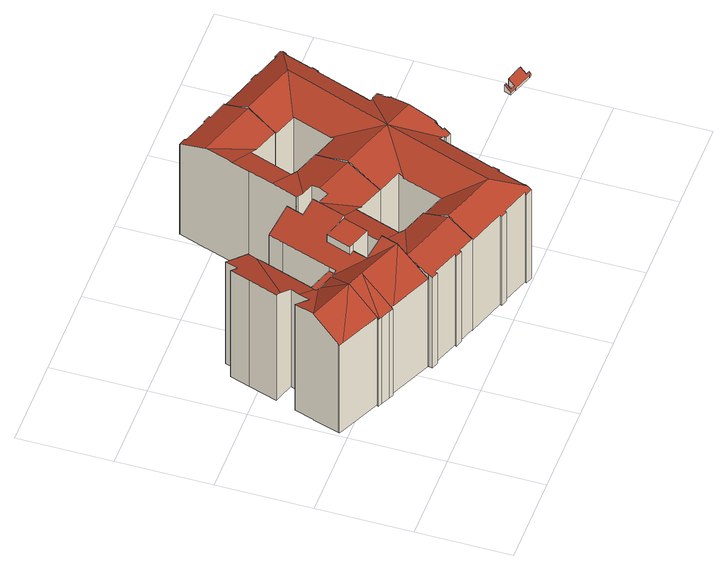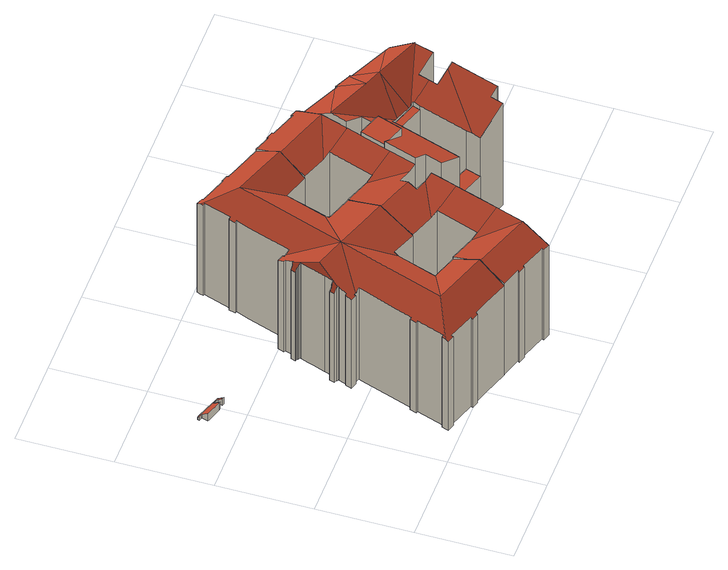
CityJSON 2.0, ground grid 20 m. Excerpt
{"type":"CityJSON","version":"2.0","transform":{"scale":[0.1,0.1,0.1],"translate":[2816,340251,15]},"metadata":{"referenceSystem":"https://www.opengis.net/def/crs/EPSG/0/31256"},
"CityObjects":{
"building1":{"type":"Building","children":["building1-1","building1-2","building1-3","building1-4"]},
"building1-1":{"type":"BuildingPart","attributes":{"Blattnummer":"105080","HoeheDach":"38","HoeheGrund":"15","NiedrigsteTraufeDesGebaeudes":"38","roofType":"FLACHDACH","measuredHeight":22.51},"parents":["building1"],"geometry":[{"type":"Solid","lod":"2","boundaries":[[[[0,1,2,3]],[[4,5,6,7]],[[5,0,3,6]],[[4,1,0,5]],[[7,2,1,4]],[[6,3,2,7]]]],"semantics":{"surfaces":[{"type":"GroundSurface"},{"type":"RoofSurface","Dachneigung":"90.0","Dachorientierung":"-1.0","Flaeche":"10.7"},{"type":"WallSurface"}],"values":[[0,1,2,2,2,2]]}}]},
"building1-2":{"type":"BuildingPart","attributes":{"Blattnummer":"105080","HoeheDach":"29","HoeheGrund":"16","NiedrigsteTraufeDesGebaeudes":"29","roofType":"FLACHDACH","measuredHeight":13.06},"parents":["building1"],"geometry":[{"type":"Solid","lod":"2","boundaries":[[[[8,9,10,11]],[[12,13,14,15]],[[13,8,11,14]],[[12,9,8,13]],[[15,10,9,12]],[[14,11,10,15]]]],"semantics":{"surfaces":[{"type":"GroundSurface"},{"type":"RoofSurface","Dachneigung":"90.0","Dachorientierung":"-1.0","Flaeche":"21.99"},{"type":"WallSurface"}],"values":[[0,1,2,2,2,2]]}}]},
"building1-3":{"type":"BuildingPart","attributes":{"Blattnummer":"105080","HoeheDach":"43","HoeheGrund":"15","NiedrigsteTraufeDesGebaeudes":"43","roofType":"FLACHDACH","measuredHeight":27.56},"parents":["building1"],"geometry":[{"type":"Solid","lod":"2","boundaries":[[[[16,17,18,19,20]],[[21,22,23,24,25]],[[23,16,20,24]],[[22,17,16,23]],[[21,18,17,22]],[[25,19,18,21]],[[24,20,19,25]]]],"semantics":{"surfaces":[{"type":"GroundSurface"},{"type":"RoofSurface","Dachneigung":"90.0","Dachorientierung":"-1.0","Flaeche":"29.8"},{"type":"WallSurface"}],"values":[[0,1,2,2,2,2,2]]}}]},
"building1-4":{"type":"BuildingPart","attributes":{"Blattnummer":"105080","HoeheDach":"44","HoeheGrund":"15","NiedrigsteTraufeDesGebaeudes":"38","roofType":"SATTELDACH","measuredHeight":28.47},"parents":["building1"],"geometry":[{"type":"Solid","lod":"2","boundaries":[[[[26,27,28,29,30]],[[31,32,26,30,33]],[[34,35,36,27,26]],[[37,38,39,40,41,36,35]],[[42,43,44,45,46,47,48,49,50]],[[39,38,51,52,42,50,53]],[[54,26,32,55]],[[56,57,54,55,58]],[[34,26,59]],[[60,61,62,63,54,57,64]],[[65,62,61,66]],[[29,28,67,68]],[[31,33,69,70]],[[41,40,71,72]],[[49,48,73,74]],[[48,47,75,73]],[[47,46,76,75]],[[46,45,77,76]],[[45,44,78,77]],[[44,43,79,78]],[[52,51,80,81]],[[56,58,82,83]],[[60,64,84,85]],[[65,66,86,87]],[[88,89,20,16]],[[89,90,91,20]],[[90,92,93,91]],[[94,95,96,97]],[[95,98,99,96]],[[98,100,101,99]],[[100,102,103,101]],[[102,104,105,103]],[[104,106,18,105]],[[106,107,17,18]],[[34,59,108,109,110,111,112,113,114,115,116,117,37,35]],[[65,87,118,93,92,62,63,62]],[[17,119,16,20,91,93,118,87,86,120,85,84,121,83,82,122,123,70,69,124,68,67,125,126,72,71,127,128,129,74,73,75,76,77,78,79,130,81,80,131,117,116,115,114,113,112,111,132,97,96,99,101,103,105,18]],[[27,36,41,72,126,125,67,28]],[[122,82,58,55,32,31,70,123]],[[119,17,107,133,88,16]],[[134,94,97,132,111,110]],[[86,66,61,60,85,120]],[[84,64,57,56,83,121]],[[128,53,50,49,74,129]],[[130,79,43,42,52,81]],[[131,80,51,38,37,117]],[[39,53,128,127,71,40]],[[69,33,30,29,68,124]],[[92,90,89,88,133,107,106,104,102,100,98,95,94,134,110,109,62]],[[63,62,109,108,59,26,54]]]],"semantics":{"surfaces":[{"type":"RoofSurface","Dachneigung":"50.9","Dachorientierung":"201.73","Flaeche":"44.35"},{"type":"RoofSurface","Dachneigung":"53.06","Dachorientierung":"204.88","Flaeche":"39.47"},{"type":"RoofSurface","Dachneigung":"53.18","Dachorientierung":"21.73","Flaeche":"47.73"},{"type":"RoofSurface","Dachneigung":"62.65","Dachorientierung":"107.91","Flaeche":"26.97"},{"type":"RoofSurface","Dachneigung":"63.05","Dachorientierung":"107.91","Flaeche":"83.33"},{"type":"RoofSurface","Dachneigung":"62.65","Dachorientierung":"108.57","Flaeche":"63.21"},{"type":"RoofSurface","Dachneigung":"53.18","Dachorientierung":"201.75","Flaeche":"17.38"},{"type":"RoofSurface","Dachneigung":"53.83","Dachorientierung":"204.88","Flaeche":"16.81"},{"type":"RoofSurface","Dachneigung":"53.22","Dachorientierung":"18.6","Flaeche":"16.04"},{"type":"RoofSurface","Dachneigung":"53.96","Dachorientierung":"201.75","Flaeche":"48.25"},{"type":"RoofSurface","Dachneigung":"55.82","Dachorientierung":"204.88","Flaeche":"43.19"},{"type":"WallSurface"},{"type":"GroundSurface"},{"type":"RoofSurface","Dachneigung":"62.39","Dachorientierung":"288.58","Flaeche":"141.41"},{"type":"RoofSurface","Dachneigung":"53.96","Dachorientierung":"21.75","Flaeche":"66.12"}],"values":[[0,1,2,3,4,5,6,7,8,9,10,11,11,11,11,11,11,11,11,11,11,11,11,11,11,11,11,11,11,11,11,11,11,11,11,11,12,11,11,11,11,11,11,11,11,11,11,11,13,14]]}}]},
"building2":{"type":"Building","children":["building2-1","building2-2","building2-3"]},
"building2-1":{"type":"BuildingPart","attributes":{"Blattnummer":"105080","HoeheDach":"42","HoeheGrund":"15","NiedrigsteTraufeDesGebaeudes":"39","roofType":"SATTELDACH","measuredHeight":27.36},"parents":["building2"],"geometry":[{"type":"Solid","lod":"2","boundaries":[[[[135,136,137,138,139,140,141,142,143,144,145,146,147,148,149,150,151,152,153,154,155,156,157,158,159,160,161,162,163,164]],[[165,166,167,168]],[[166,169,170,167]],[[169,171,172,170]],[[171,173,174,172]],[[173,175,176,174]],[[175,177,178,176]],[[179,180,181,182]],[[183,184,185,186]],[[184,187,188,185]],[[187,189,190,188]],[[191,192,193,194]],[[192,195,196,193]],[[195,197,198,196]],[[197,199,200,198]],[[199,201,202,200]],[[201,203,204,202]],[[205,206,207,208]],[[209,210,211,212]],[[210,213,214,211]],[[213,215,216,214]],[[215,217,218,216]],[[217,205,208,218]],[[219,220,221,222]],[[220,223,224,221]],[[223,225,226,224]],[[225,227,228,226]],[[227,229,230,228]],[[160,159,231]],[[159,158,232,231]],[[158,157,233,232]],[[157,156,234,233]],[[156,155,235,234]],[[155,154,236,235]],[[154,153,237,236]],[[153,152,238,237]],[[152,151,239,238]],[[151,150,240,239]],[[144,143,241,242]],[[143,142,243,241]],[[142,141,244,243]],[[141,140,245,244]],[[140,139,246,245]],[[139,138,247,246]],[[138,137,248,247]],[[137,136,249,248]],[[136,135,250,249]],[[135,164,251,250]],[[252,253,254,255]],[[253,256,257,254]],[[256,258,259,257]],[[258,260,261,259]],[[260,262,263,261]],[[262,264,265,263]],[[266,267,268,269,270,271,272,273]],[[274,275,276,277,148,147,146,145,144,242]],[[222,221,224,226,228,230,278,279,280,281,282,255,254,257,259,261,263,265,283,231,232,233,234,235,236,237,238,239,240,284,277,276,275,274,242,241,243,244,245,246,247,248,249,250,251,285,212,211,214,216,218,208,207,286,287,288,289,182,181,290,291,186,185,188,190,292,168,167,170,172,174,176,178,293,294,295,296,297,272,271,270,269,298,299,300,301,302,303,304,305,306,307,308,309,310,311,194,193,196,198,200,202,204,312]],[[313,314,315,267,266,273,316]],[[189,187,184,183,317,318,180,179,319,320,321,322,315,314,313,316,323]],[[324,325,326,327,328,329,330,315]],[[331,332,333,229,227,225,223,220,219,334,326,325,324,315,335]],[[289,288,287,321,320,319,179,182]],[[291,290,181,180,318,317,183,186]],[[330,329,328,306,305,304,303,336]],[[207,206,322,321,287,286]],[[279,278,230,229,333,332,331,280]],[[337,252,255,282,281,280,331,335]],[[284,240,150,149,148,277]],[[160,231,283,265,264,161]],[[251,164,163,209,212,285]],[[312,204,203,334,219,222]],[[191,194,311,310,338,339]],[[306,328,327,340,308,307]],[[341,338,310,309,308,340]],[[336,303,302,301,342,343]],[[269,268,344,345,299,298]],[[346,342,301,300,299,345]],[[168,292,190,189,323,165]],[[273,272,297,296,347,348]],[[178,177,349,350,294,293]],[[351,347,296,295,294,350]],[[206,205,217,215,213,210,209,163,162,315,322]],[[161,264,262,260,258,256,253,252,337,335,315,162]],[[326,334,203,201,199,197,195,192,191,339,338,341,352]],[[326,352,341,340,327]],[[315,330,336,343,342,346,353]],[[268,267,315,353,346,345,344]],[[316,273,348,347,351,354]],[[177,175,173,171,169,166,165,323,316,354,351,350,349]]]],"semantics":{"surfaces":[{"type":"RoofSurface","Dachneigung":"31.46","Dachorientierung":"109.26","Flaeche":"12.55"},{"type":"WallSurface"},{"type":"GroundSurface"},{"type":"RoofSurface","Dachneigung":"61.39","Dachorientierung":"289.18","Flaeche":"125.33"},{"type":"RoofSurface","Dachneigung":"61.37","Dachorientierung":"109.21","Flaeche":"139.43"},{"type":"RoofSurface","Dachneigung":"61.52","Dachorientierung":"289.14","Flaeche":"123.28"},{"type":"RoofSurface","Dachneigung":"61.53","Dachorientierung":"109.21","Flaeche":"142.83"},{"type":"RoofSurface","Dachneigung":"67.67","Dachorientierung":"198.8","Flaeche":"40.67"},{"type":"RoofSurface","Dachneigung":"67.67","Dachorientierung":"18.8","Flaeche":"40.85"},{"type":"RoofSurface","Dachneigung":"60.36","Dachorientierung":"18.31","Flaeche":"107.11"},{"type":"RoofSurface","Dachneigung":"60.36","Dachorientierung":"198.31","Flaeche":"66.03"},{"type":"RoofSurface","Dachneigung":"67.68","Dachorientierung":"18.8","Flaeche":"79.81"},{"type":"RoofSurface","Dachneigung":"67.68","Dachorientierung":"198.8","Flaeche":"79.15"},{"type":"RoofSurface","Dachneigung":"59.44","Dachorientierung":"19.2","Flaeche":"63.88"},{"type":"RoofSurface","Dachneigung":"59.44","Dachorientierung":"199.2","Flaeche":"102.8"}],"values":[[0,1,1,1,1,1,1,1,1,1,1,1,1,1,1,1,1,1,1,1,1,1,1,1,1,1,1,1,1,1,1,1,1,1,1,1,1,1,1,1,1,1,1,1,1,1,1,1,1,1,1,1,1,1,1,1,2,3,4,5,6,1,1,1,1,1,1,1,1,1,1,1,1,1,1,1,1,1,1,1,1,7,8,9,10,11,12,13,14]]}}]},
"building2-2":{"type":"BuildingPart","attributes":{"Blattnummer":"105080","HoeheDach":"39","HoeheGrund":"15","NiedrigsteTraufeDesGebaeudes":"39","roofType":"FLACHDACH","measuredHeight":23.93},"parents":["building2"],"geometry":[{"type":"MultiSurface","lod":"2","boundaries":[[[355,356,357,358]]],"semantics":{"surfaces":[{"type":"WallSurface"}],"values":[0]}}]},
"building2-3":{"type":"BuildingPart","attributes":{"Blattnummer":"105080","HoeheDach":"42","HoeheGrund":"15","NiedrigsteTraufeDesGebaeudes":"39","roofType":"SATTELDACH","measuredHeight":26.85},"parents":["building2"],"geometry":[{"type":"Solid","lod":"2","boundaries":[[[[359,360,361,362,363]],[[364,365,366,367,360,359]],[[368,369,370,371,372,365,364]],[[373,374,375,376,377,378,379,380]],[[381,382,383,376,375]],[[384,385,386,382,381]],[[387,388,389,390]],[[388,391,392,389]],[[393,394,395,396]],[[394,387,390,395]],[[367,366,397,398]],[[399,400,401,402]],[[400,403,404,401]],[[403,405,406,404]],[[405,407,408,406]],[[379,378,409,410]],[[380,379,410,411]],[[412,413,414,415]],[[413,416,417,414]],[[416,418,419,417]],[[420,421,422,423]],[[424,425,426,427]],[[425,428,429,426]],[[382,386,385,430,412,415,431,432,433,434,435,383]],[[436,437,438,439,440,441,442,443,444,445,446,447,448,449,450,451,452,453,402,401,404,406,408,454,396,395,390,389,392,455,456,457,398,397,458,459,460,461,462,463,464,465,411,410,409,466,467,435,434,433,432,431,415,414,417,419,468,469,423,422,470,427,426,429,471]],[[472,473,474,475,430,385,384]],[[362,361,456,455,392,391]],[[476,452,451,450,359,363]],[[370,477,462,461,460,459,372,371]],[[446,445,478,479,369,368,448,447]],[[377,376,383,435,467,466,409,378]],[[439,381,375,440]],[[480,481,443,442,441,440,375,374]],[[482,420,423,469,468,419,418,483]],[[472,437,436,471,429,428,474,473]],[[424,427,470,422,421,484]],[[437,472,384,381,439,438]],[[445,444,443,481,485,478]],[[486,487,464,463,462,477]],[[464,487,373,380,411,465]],[[402,453,452,476,488,399]],[[449,448,368,364,359,450]],[[365,372,459,458,397,366]],[[360,367,398,457,456,361]],[[408,407,489,393,396,454]],[[474,428,425,424,484,421,420,482,483,418,416,413,412,430,475]],[[486,490,485,481,480,374,373,487]],[[479,478,485,490,486,477,370,369]],[[488,476,363,362,491]],[[393,489,407,405,403,400,399,488,491,362,391,388,387,394]]]],"semantics":{"surfaces":[{"type":"RoofSurface","Dachneigung":"69.92","Dachorientierung":"108.51","Flaeche":"23.85"},{"type":"RoofSurface","Dachneigung":"70.01","Dachorientierung":"108.77","Flaeche":"60.38"},{"type":"RoofSurface","Dachneigung":"70.12","Dachorientierung":"108.44","Flaeche":"29.23"},{"type":"RoofSurface","Dachneigung":"70.55","Dachorientierung":"108.51","Flaeche":"29.29"},{"type":"RoofSurface","Dachneigung":"70.63","Dachorientierung":"108.77","Flaeche":"59.22"},{"type":"RoofSurface","Dachneigung":"70.77","Dachorientierung":"108.43","Flaeche":"25.45"},{"type":"WallSurface"},{"type":"GroundSurface"},{"type":"RoofSurface","Dachneigung":"66.6","Dachorientierung":"198.89","Flaeche":"65.96"},{"type":"RoofSurface","Dachneigung":"66.61","Dachorientierung":"18.88","Flaeche":"87.09"},{"type":"RoofSurface","Dachneigung":"70.74","Dachorientierung":"19.23","Flaeche":"70.1"},{"type":"RoofSurface","Dachneigung":"70.74","Dachorientierung":"199.2","Flaeche":"70.84"},{"type":"RoofSurface","Dachneigung":"65.92","Dachorientierung":"18.79","Flaeche":"62.23"},{"type":"RoofSurface","Dachneigung":"65.92","Dachorientierung":"198.79","Flaeche":"81.2"}],"values":[[0,1,2,3,4,5,6,6,6,6,6,6,6,6,6,6,6,6,6,6,6,6,6,6,7,8,6,6,6,6,6,6,6,6,6,6,6,6,6,6,6,6,6,6,6,9,10,11,12,13]]}}]},
"building3":{"type":"Building","attributes":{"Blattnummer":"105080","HoeheDach":"27","HoeheGrund":"15","NiedrigsteTraufeDesGebaeudes":"26","roofType":"FLACHDACH","measuredHeight":11.91},"geometry":[{"type":"Solid","lod":"2","boundaries":[[[[492,493,494,495]],[[493,496,497,494]],[[498,499,500,501]],[[502,503,504,505]],[[506,507,508,509]],[[507,510,511,508]],[[510,512,513,511]],[[512,514,515,513]],[[516,506,509,517]],[[518,519,520,521]],[[519,522,523,520]],[[522,524,525,523]],[[503,502,524,522,519,518,526,499,498,527,496,493,492,514,512,510,507,506,516]],[[525,505,504,517,509,508,511,513,515,495,494,497,528,501,500,529,521,520,523]],[[503,516,517,504]],[[525,524,502,505]],[[518,521,529,500,499,526]],[[498,501,528,497,496,527]],[[495,515,514,492]]]],"semantics":{"surfaces":[{"type":"WallSurface"},{"type":"RoofSurface","Dachneigung":"52.71","Dachorientierung":"198.72","Flaeche":"11.32"},{"type":"GroundSurface"}],"values":[[0,0,0,0,0,0,0,0,0,0,0,0,1,2,0,0,0,0,0]]}}]}
},
"vertices":[
[193,288,4],[131,308,4],[137,324,4],[198,303,4],[131,308,229],[193,288,229],[198,303,229],[137,324,229],
[172,428,5],[182,460,5],[244,439,5],[233,407,5],[182,460,136],[172,428,136],[233,407,136],[244,439,136],
[225,270,3],[243,322,3],[294,305,3],[276,252,3],[232,267,3],[294,305,279],[243,322,279],[225,270,279],[232,267,279],[276,252,279],
[121,238,288],[24,276,288],[7,221,241],[6,218,238],[13,215,238],[97,171,235],[99,170,235],[100,175,238],[144,304,235],[139,306,235],[25,277,287],[131,308,240],[132,311,240],[88,326,264],[81,303,264],[38,318,287],[176,442,240],[182,460,240],[115,483,276],[106,456,276],[87,462,286],[85,463,287],[71,420,287],[51,360,287],[64,356,281],[137,324,240],[172,428,240],[95,345,264],[157,224,288],[100,170,235],[125,158,235],[133,154,234],[106,167,235],[178,293,235],[136,158,237],[142,155,237],[253,185,287],[253,185,288],[134,154,234],[230,115,237],[228,115,237],[7,221,3],[6,218,3],[100,175,3],[97,171,3],[81,303,3],[38,318,3],[71,420,3],[51,360,3],[85,463,3],[87,462,3],[106,456,3],[115,483,3],[182,460,3],[137,324,3],[172,428,3],[106,167,3],[125,158,3],[134,154,3],[136,158,3],[228,115,3],[230,115,3],[225,270,259],[232,267,263],[222,235,263],[222,235,3],[265,220,287],[265,220,3],[198,303,240],[233,407,240],[233,407,3],[198,303,3],[244,439,240],[244,439,3],[299,421,271],[299,421,3],[287,385,271],[287,385,3],[317,375,287],[317,375,3],[294,305,287],[243,322,259],[180,292,235],[183,291,235],[193,288,240],[193,288,3],[183,291,3],[180,292,3],[178,293,3],[144,304,3],[139,306,3],[131,308,3],[253,185,3],[228,279,3],[142,155,3],[133,154,3],[100,170,3],[99,170,3],[13,215,3],[24,276,3],[25,277,3],[88,326,3],[95,345,3],[64,356,3],[176,442,3],[132,311,3],[194,290,3],[228,279,259],[194,290,240],
[625,232,249],[631,230,238],[634,240,238],[632,241,242],[630,242,246],[628,243,249],[629,244,249],[627,245,252],[624,246,257],[625,248,257],[631,264,257],[634,275,257],[640,291,257],[644,302,257],[649,318,257],[650,321,257],[653,320,252],[655,319,249],[655,320,249],[657,320,246],[660,319,241],[662,318,238],[665,329,238],[659,331,248],[660,332,248],[660,332,249],[658,333,251],[628,286,274],[623,231,251],[624,231,249],[518,4,238],[503,9,237],[503,9,0],[518,4,0],[505,13,240],[505,13,0],[447,33,240],[447,33,0],[445,30,238],[445,30,0],[431,35,238],[431,35,0],[432,39,240],[432,39,0],[544,92,245],[548,91,243],[548,91,0],[544,92,0],[543,77,243],[539,78,245],[539,78,0],[543,77,0],[520,20,245],[520,20,0],[523,19,243],[523,19,0],[630,601,240],[632,604,237],[632,604,0],[630,601,0],[646,600,237],[646,600,0],[645,595,240],[645,595,0],[703,576,240],[703,576,0],[704,580,238],[704,580,0],[719,575,238],[719,575,0],[599,203,237],[600,207,239],[600,207,0],[599,203,0],[620,232,251],[619,229,250],[619,229,0],[620,232,0],[614,214,243],[614,214,0],[618,212,243],[618,212,0],[613,198,237],[613,198,0],[714,560,242],[710,562,244],[710,562,0],[714,560,0],[690,503,244],[690,503,0],[694,502,242],[694,502,0],[689,488,242],[689,488,0],[685,489,244],[685,489,0],[660,332,0],[659,331,0],[665,329,0],[662,318,0],[660,319,0],[657,320,0],[655,320,0],[655,319,0],[653,320,0],[650,321,0],[624,246,0],[625,248,0],[627,245,0],[629,244,0],[628,243,0],[630,242,0],[632,241,0],[634,240,0],[631,230,0],[625,232,0],[624,231,0],[656,366,239],[657,369,237],[657,369,0],[656,366,0],[671,365,237],[671,365,0],[666,351,243],[666,351,0],[663,352,243],[663,352,0],[657,336,250],[657,336,0],[656,334,251],[656,334,0],[472,246,237],[473,246,237],[476,256,242],[476,256,0],[473,246,0],[472,246,0],[443,160,0],[443,160,237],[631,264,0],[634,275,0],[640,291,0],[644,302,0],[673,456,0],[644,375,0],[642,370,0],[652,367,0],[655,366,0],[658,333,0],[649,318,0],[623,231,0],[597,208,0],[587,212,0],[585,207,0],[555,121,0],[548,89,0],[544,77,0],[521,13,0],[404,49,0],[350,67,0],[369,121,0],[389,178,0],[442,160,0],[476,257,0],[422,275,0],[447,348,0],[473,422,0],[526,403,0],[527,403,0],[530,412,0],[531,413,0],[559,494,0],[558,495,0],[505,513,0],[525,573,0],[545,629,0],[598,611,0],[717,568,0],[505,139,274],[535,224,274],[564,308,274],[485,80,274],[544,77,243],[548,89,243],[555,121,245],[585,207,245],[587,212,245],[597,208,239],[521,13,243],[593,392,274],[622,473,274],[643,534,274],[558,495,237],[559,494,238],[531,413,238],[530,412,238],[642,370,245],[644,375,245],[673,456,244],[717,568,242],[652,367,239],[527,403,242],[655,366,239],[545,629,240],[598,611,240],[505,513,238],[525,573,274],[473,422,241],[526,403,242],[476,257,242],[422,275,242],[447,348,274],[389,178,238],[442,160,237],[404,49,240],[350,67,240],[369,121,274],[579,555,274],[501,330,274],[422,102,274],
[330,413,243],[330,413,4],[329,411,4],[329,411,243],
[318,203,250],[265,221,270],[265,220,270],[246,163,270],[335,197,243],[351,299,250],[298,318,270],[294,305,270],[276,252,270],[351,300,250],[368,294,243],[333,369,264],[319,374,269],[317,375,270],[347,405,263],[419,441,243],[402,447,250],[348,466,270],[336,431,270],[330,413,270],[329,411,270],[332,410,269],[434,538,250],[378,557,270],[366,520,270],[451,532,243],[398,616,270],[382,568,270],[228,106,244],[230,114,248],[230,114,2],[228,106,2],[230,115,248],[230,115,2],[244,105,246],[242,101,244],[242,101,2],[244,105,2],[294,305,2],[276,252,2],[350,67,245],[314,80,245],[314,80,2],[350,67,2],[313,76,243],[313,76,2],[298,81,243],[298,81,2],[300,85,245],[300,85,2],[330,413,2],[329,411,2],[332,410,2],[418,675,244],[418,676,243],[418,676,2],[418,675,2],[433,671,243],[433,671,2],[432,667,245],[432,667,2],[488,648,245],[490,651,244],[490,651,2],[488,648,2],[505,646,244],[503,642,245],[503,642,2],[505,646,2],[545,629,245],[545,629,2],[398,617,270],[398,617,2],[398,616,2],[382,568,2],[378,557,2],[366,520,2],[505,514,2],[505,513,2],[451,532,2],[434,538,2],[402,447,2],[419,441,2],[420,440,2],[473,422,2],[447,348,2],[422,275,2],[369,294,2],[368,294,2],[351,300,2],[351,299,2],[318,203,2],[335,197,2],[389,178,2],[369,121,2],[297,86,2],[246,163,2],[265,220,2],[265,221,2],[298,318,2],[317,375,2],[319,374,2],[333,369,2],[361,360,2],[366,377,2],[373,396,2],[347,405,2],[336,431,2],[348,466,2],[439,665,2],[452,660,2],[492,650,2],[525,573,2],[505,513,243],[505,514,243],[525,573,270],[472,592,270],[389,178,243],[361,360,264],[422,275,243],[369,294,243],[420,440,243],[473,422,243],[452,660,245],[439,665,245],[492,650,244],[447,348,270],[366,377,270],[373,396,263],[369,121,270],[297,86,245],[394,367,270],[315,139,270],
[894,164,110],[898,177,120],[898,177,101],[894,164,101],[902,176,120],[902,176,101],[935,165,121],[931,152,110],[931,152,101],[935,165,101],[930,147,106],[892,160,106],[892,160,101],[930,147,101],[877,165,106],[882,180,118],[882,180,101],[877,165,101],[887,178,118],[887,178,101],[884,168,110],[884,168,101],[890,165,110],[890,165,101],[889,161,106],[889,161,101],[934,151,110],[939,149,110],[939,149,101],[934,151,101],[938,145,106],[938,145,101],[933,146,106],[933,146,101],[932,151,110],[932,167,121],[932,167,101],[932,151,101]
]}
